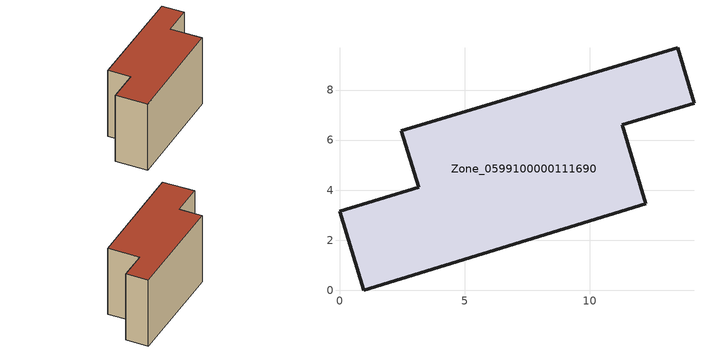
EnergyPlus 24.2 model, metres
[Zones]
Zone_0599100000111690
 floor ground (C_G): 3.16,4.11 2.47,6.38 13.5,9.69 14.16,7.48 11.29,6.61 12.24,3.45 0.96,0 0,3.16 z0
 wall outside (C_F): 0,3.16 0.96,0 12.24,3.45 11.29,6.61 14.16,7.48 13.5,9.69 2.47,6.38 3.16,4.11 0,3.16 z0:7.45
 roof outside (C_R): 3.16,4.11 0,3.16 0.96,0 12.24,3.45 11.29,6.61 14.16,7.48 13.5,9.69 2.47,6.38 z7.45
[BUILDING]
Pand.0599100000111690: North Axis=0; Terrain=City; Loads Convergence Tolerance Value=0.04; Temperature Convergence Tolerance Value=0.4; Solar Distribution=FullExterior; Maximum Number of Warmup Days=25; Minimum Number of Warmup Days=1
[Site:Location]
Rotterdam.The.Hague.AP_ZH_NLD Design_Conditions: Latitude=51.96; Longitude=4.45; Time Zone=1; Elevation=-4.5
[SITE:GROUNDTEMPERATURE:BUILDINGSURFACE]
18, 18, 18, 18, 18, 18, 18, 18, 18, 18, 18, 18
[MATERIAL] Thermal Absorptance=0.9; Solar Absorptance=0.7; Visible Absorptance=0.7
Name | Roughness | Thickness | Conductivity | Density | Specific Heat
G.TC.1975-1991 | MediumSmooth | 0.15 | 0.288461 | 540 | 1210
F.TC.1975-1991 | Rough | 0.3 | 0.230769 | 1920 | 840
R.TC.1975-1991 | MediumRough | 0.2 | 0.153846 | 1500 | 1000
[CONSTRUCTION]
C_G: G.TC.1975-1991
C_F: F.TC.1975-1991
C_R: R.TC.1975-1991
[ZONE]
Zone_0599100000111690: Type=1; Multiplier=1; Ceiling Height=Autocalculate; Volume=Autocalculate; Floor Area=autocalculate; Part of Total Floor Area=Yes
[ZONEINFILTRATION:DESIGNFLOWRATE]
Infil_Zone_0599100000111690: Zone or ZoneList or Space or SpaceList=Zone_0599100000111690; Schedule=AlwaysOn; Design Flow Rate Calculation Method=Flow/Area; Flow Rate per Floor Area=0.003; Constant Term Coefficient=1; Temperature Term Coefficient=0; Velocity Term Coefficient=0; Velocity Squared Term Coefficient=0
[HVACTEMPLATE:ZONE:IDEALLOADSAIRSYSTEM]
Zone_0599100000111690: Maximum Heating Supply Air Temperature=50; Minimum Cooling Supply Air Temperature=13; Maximum Heating Supply Air Humidity Ratio=0.0156; Minimum Cooling Supply Air Humidity Ratio=0.0077; Heating Limit=NoLimit; Cooling Limit=NoLimit; Dehumidification Control Type=ConstantSensibleHeatRatio; Cooling Sensible Heat Ratio=0.7; Dehumidification Setpoint=60; Humidification Control Type=None; Humidification Setpoint=30; Outdoor Air Method=None; Outdoor Air Flow Rate per Person=0.00944; Outdoor Air Flow Rate per Zone Floor Area=0; Outdoor Air Flow Rate per Zone=0; Demand Controlled Ventilation Type=None; Outdoor Air Economizer Type=NoEconomizer; Heat Recovery Type=None; Sensible Heat Recovery Effectiveness=0.7; Latent Heat Recovery Effectiveness=0.65
[ZONECONTROL:THERMOSTAT]
ThermostatControl_Zone_0599100000111690: Zone or ZoneList=Zone_0599100000111690; Control Type Schedule=DualSetpointControlType; Control 1=Thermostat_Zone_0599100000111690; Temperature Difference Between Cutout And Setpoint=0
[THERMOSTATSETPOINT:DUALSETPOINT]
Thermostat_Zone_0599100000111690: Heating Setpoint Temperature Schedule=HeatingSetpoint_Zone_0599100000111690; Cooling Setpoint Temperature Schedule=CoolingSetpoint_Zone_0599100000111690
[SCHEDULE:COMPACT]
HeatingSetpoint_Zone_0599100000111690: Through: 12/31, For: AllDays, Until: 24:00, 21
CoolingSetpoint_Zone_0599100000111690: Through: 12/31, For: AllDays, Until: 24:00, 24
DualSetpointControlType: Through: 12/31, For: AllDays, Until: 24:00, 4
AlwaysOn: Through: 12/31, For: AllDays, Until: 24:00, 1
